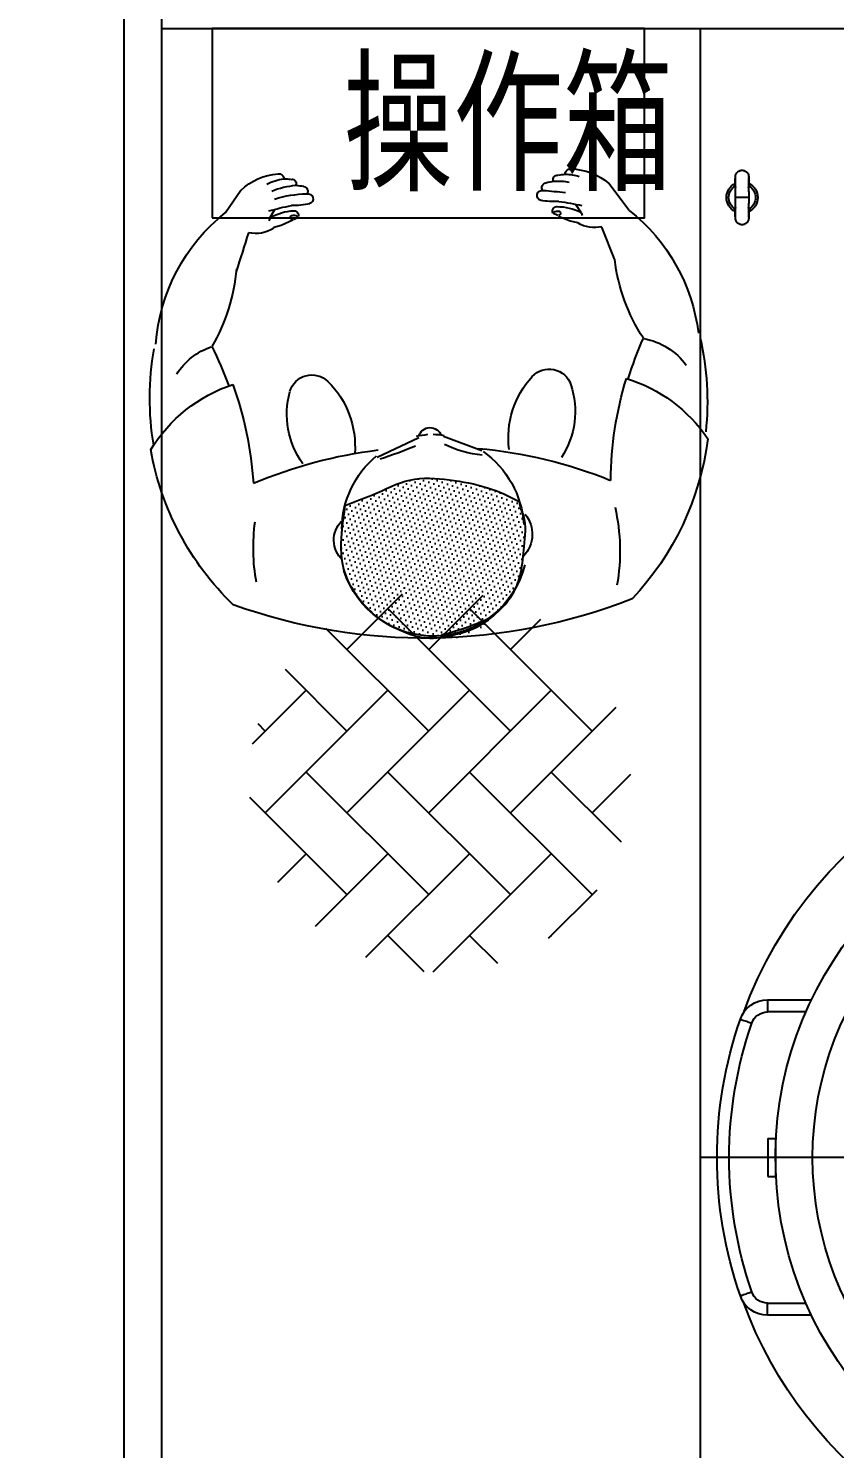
# Model space of a CAD drawing. Header units: millimetres. Extents: x -62354 to 129108, y -71259 to 35407.
# Drawn here: x -27361 to -26298, y 19206 to 21078 of the extents above; entities that cross this region are included whole.
import ezdxf

# ---------------------------------------------------------------- set-up
doc = ezdxf.new("R2010")
doc.units = ezdxf.units.MM
doc.header["$MEASUREMENT"] = 0
doc.layers.add('1st FL Layout xrf$0$CR-Machine', color=7, linetype='Continuous', transparency=0.5)
doc.layers.add('1st FL Layout xrf$0$CR-Sandwich Panel', color=3, linetype='Continuous')
doc.styles.add('1st FL Layout xrf$0$TH_GBDIM', font='', dxfattribs={"width": 0.8})
doc.styles.get('1st FL Layout xrf$0$TH_GBDIM').set_extended_font_data('宋体')

# ---------------------------------------------------------------- blocks, each defined once
blk = doc.blocks.new('1st FL Layout xrf$0$kjdfhkjhwiuer2343434243')
h = blk.add_hatch()
h.set_pattern_fill('AR-HBONE', color=256, scale=0.75, angle=360, style=0)
h.set_pattern_definition([(405, (0, 0), (1e-13, 107.763), [228.6, -76.2]), (495, (53.88, 53.88), (1e-13, 107.763), [228.6, -76.2])])
edge = h.paths.add_edge_path(flags=0)
edge.add_arc((-992.7, 366.6), 251.8, 360, 540)
edge.add_arc((-992.7, 366.6), 251.8, 180, 360)
at = {"color": 253}
blk.add_line((-1489, 2254.5), (-1489, 710), dxfattribs=at)
for p, q in [((-1697, 856.4), (-1697, 798.6)), ((-1681, 798.6), (-1681, 849.1)), ((-1297, 849.1), (-1297, 798.6)), ((-1281, 798.6), (-1281, 856.4)), ((-1514, 799), (-1514, 809.7)), ((-1464, 809), (-1514, 809)), ((-1464, 799), (-1464, 809.7)), ((-1697, 798.6), (-1681, 798.6)), ((-1464, 799), (-1514, 799)), ((-1281, 798.6), (-1297, 798.6)), ((-238.5, 774.1), (-238.2, 774)), ((-238.2, 774), (-236.2, 773.6)), ((-223, 773.7), (-223, 756.1)), ((-209.9, 773.6), (-207.8, 774)), ((-207.8, 774), (-207.4, 774.1)), ((-238.2, 756), (-238.6, 755.9)), ((-236.1, 756.4), (-238.2, 756)), ((-207.8, 756), (-209.8, 756.4)), ((-207.5, 755.9), (-207.8, 756))]:
    blk.add_line(p, q)
for points in [[(-1689, 2150), (-2010, 2150), (-2010, 0), (0, 0), (0, 2150), (-1289, 2150)], [(-1671.4, 762.7), (-1671.4, 762.8), (-1671.3, 763.1), (-1671.1, 763.8), (-1670.7, 764.8), (-1670.3, 766), (-1669.8, 767.5), (-1669.3, 769.1), (-1668.7, 770.7), (-1668.1, 772.3), (-1667.6, 773.8), (-1667.1, 775.2), (-1666.7, 776.3), (-1666.4, 777.1), (-1666.3, 777.7), (-1666.2, 777.8)], [(-1306.6, 762.7), (-1306.6, 762.8), (-1306.7, 763.1), (-1306.9, 763.8), (-1307.3, 764.8), (-1307.7, 766), (-1308.2, 767.5), (-1308.7, 769.1), (-1309.3, 770.7), (-1309.9, 772.3), (-1310.4, 773.8), (-1310.9, 775.2), (-1311.3, 776.3), (-1311.6, 777.1), (-1311.7, 777.7), (-1311.8, 777.8)], [(-2010, 650), (-3607, 650), (-3607, 710), (0, 710)]]:
    blk.add_lwpolyline(points)
for centre, radius, start, end in [((-1489, 1289), 556, 108.9983, 249.956), ((-1489, 1289), 431, 103.4159, 76.584), ((-1489, 1289), 556, 290.044, 9.4376), ((-1659, 798.6), 38, 180, 250.8797), ((-1659, 798.6), 22, 180, 250.8797), ((-1319, 798.6), 22, 289.1203, 0), ((-1319, 798.6), 38, 289.1203, 360), ((-1489, 1289), 541, 250.8797, 289.1203), ((-223, 765), 20.6, 26.3413, 153.6181), ((-223, 765), 20.6, 26.3563, 153.6058), ((-223, 765), 17.7, 30.6659, 149.3341), ((-1489, 1289), 557, 250.8797, 289.1203), ((-223, 765), 20.6, 206.3096, 333.6455), ((-223, 765), 20.6, 206.3264, 333.6321), ((-223, 765), 17.7, 210.6674, 329.3326)]:
    blk.add_arc(centre, radius, start, end)
blk.add_arc((-1489, 1289), 480, 182.9855, 77.9753, dxfattribs=at)
for points, knots in [([(-250.3, 773.7), (-251, 773.7), (-252.5, 773.5), (-254.4, 772.8), (-255.9, 771.7), (-257.3, 770.3), (-258.2, 768.7), (-258.7, 767.3), (-259, 765.8), (-259, 764.2), (-258.6, 762.3), (-257.9, 760.6), (-256.7, 759), (-255, 757.6), (-252.8, 756.5), (-251.1, 756.4), (-250.2, 756.3)], [0, 0, 0, 0, 2.251754, 4.300583, 6.143724, 7.778854, 10.41441, 11.42381, 12.334847, 14.775512, 16.343502, 18.138822, 20.147059, 22.357061, 24.778751, 27.409178, 27.409178, 27.409178, 27.409178]), ([(-238.5, 774.2), (-238.9, 774.2), (-239.7, 774.1), (-241.1, 774.1), (-242.9, 774), (-244.9, 774), (-246.8, 773.9), (-248.4, 773.9), (-249.6, 773.8), (-250.6, 773.7), (-250.7, 773.7), (-250.8, 773.7)], [0, 0, 0, 0, 0.514282, 1.388907, 2.483941, 3.85238, 5.504917, 6.942526, 8.553252, 10.334482, 12.281505, 12.281505, 12.281505, 12.281505]), ([(-223, 773.7), (-224.2, 773.7), (-226.5, 773.7), (-229.8, 773.7), (-232.5, 773.6), (-235.1, 773.6), (-237.3, 773.6), (-239.2, 773.6), (-240.9, 773.6), (-242.7, 773.6), (-244.6, 773.6), (-246.4, 773.6), (-247.8, 773.6), (-249, 773.6), (-249.7, 773.7), (-249.8, 773.7), (-249.8, 773.7)], [0, 0, 0, 0, 2.340969, 4.419961, 6.260528, 7.876934, 9.697411, 11.146512, 12.351147, 13.858155, 15.737216, 17.999033, 19.959189, 22.146096, 24.55213, 26.835471, 26.835471, 26.835471, 26.835471]), ([(-196.2, 773.7), (-196.2, 773.7), (-196.3, 773.7), (-197, 773.6), (-198.2, 773.6), (-199.6, 773.6), (-201.4, 773.6), (-203.3, 773.6), (-205.1, 773.6), (-206.8, 773.6), (-208.7, 773.6), (-210.9, 773.6), (-213.5, 773.6), (-216.2, 773.7), (-219.5, 773.7), (-221.8, 773.7), (-223, 773.7)], [0, 0, 0, 0, 2.283344, 4.689382, 6.876293, 8.836453, 11.098274, 12.977337, 14.484348, 15.688985, 17.138088, 18.958568, 20.574977, 22.415547, 24.494542, 26.83559, 26.83559, 26.83559, 26.83559]), ([(-195.2, 773.7), (-195.3, 773.7), (-195.4, 773.7), (-196.4, 773.8), (-197.6, 773.9), (-199.2, 773.9), (-201.1, 774), (-203.1, 774), (-204.9, 774.1), (-206.3, 774.1), (-207.1, 774.2), (-207.4, 774.2)], [0, 0, 0, 0, 1.94585, 3.726009, 5.335766, 6.772509, 8.424052, 9.791667, 10.886042, 11.760141, 12.265047, 12.265047, 12.265047, 12.265047]), ([(-195.8, 756.3), (-195, 756.3), (-193.6, 756.4), (-191.7, 757.2), (-190.2, 758.2), (-188.7, 759.7), (-187.8, 761.2), (-187.3, 762.7), (-187, 764.1), (-187, 765.8), (-187.4, 767.7), (-188.1, 769.3), (-189.2, 770.9), (-190.9, 772.4), (-193.1, 773.5), (-194.8, 773.6), (-195.7, 773.7)], [0, 0, 0, 0, 2.250462, 4.301569, 6.149405, 7.793113, 10.468634, 11.496882, 12.417344, 14.85499, 16.402819, 18.169821, 20.155542, 22.358952, 24.777752, 27.409825, 27.409825, 27.409825, 27.409825]), ([(-250.7, 756.3), (-250.6, 756.3), (-250.4, 756.3), (-249.2, 756.2), (-247.7, 756.1), (-245.8, 756), (-243.5, 756), (-241.2, 755.9), (-239.6, 755.9), (-238.7, 755.8), (-238.6, 755.8)], [0, 0, 0, 0, 2.18169, 4.167592, 5.949332, 7.523711, 9.314794, 10.776209, 11.922676, 12.171618, 12.171618, 12.171618, 12.171618]), ([(-249.7, 756.3), (-249.7, 756.3), (-249.7, 756.4), (-248.9, 756.4), (-247.8, 756.4), (-246.4, 756.4), (-244.6, 756.4), (-242.7, 756.4), (-241, 756.4), (-239.3, 756.4), (-237.3, 756.4), (-235.1, 756.4), (-232.5, 756.4), (-229.8, 756.3), (-226.5, 756.3), (-224.2, 756.3), (-223, 756.3)], [0, 0, 0, 0, 2.166499, 4.574302, 6.762483, 8.723758, 10.987023, 12.867765, 14.376839, 15.582555, 17.031959, 18.853449, 20.471166, 22.31349, 24.394795, 26.738734, 26.738734, 26.738734, 26.738734]), ([(-223, 756.3), (-221.8, 756.3), (-219.5, 756.3), (-216.2, 756.3), (-213.5, 756.4), (-210.9, 756.4), (-208.7, 756.4), (-206.7, 756.4), (-205, 756.4), (-203.3, 756.4), (-201.4, 756.4), (-199.6, 756.4), (-198.2, 756.4), (-197.1, 756.4), (-196.3, 756.4), (-196.3, 756.3), (-196.3, 756.3)], [0, 0, 0, 0, 2.344019, 4.425328, 6.267654, 7.885375, 9.706868, 11.156212, 12.361989, 13.871065, 15.751811, 18.01508, 19.976358, 22.164543, 24.57235, 26.738853, 26.738853, 26.738853, 26.738853]), ([(-207.5, 755.8), (-207.3, 755.8), (-206.4, 755.9), (-204.8, 755.9), (-202.5, 756), (-200.2, 756), (-198.3, 756.1), (-196.8, 756.2), (-195.6, 756.3), (-195.4, 756.3), (-195.3, 756.3)], [0, 0, 0, 0, 0.257851, 1.405031, 2.867358, 4.659556, 6.234916, 8.017766, 10.004905, 12.187955, 12.187955, 12.187955, 12.187955])]:
    blk.add_open_spline(points, degree=3, knots=knots)
blk = doc.blocks.new('1st FL Layout xrf$0$OMINO_PIANTA')
at = {"ltscale": 0.1}
h = blk.add_hatch(dxfattribs=at)
h.set_pattern_fill('DOTS', color=256, scale=4, angle=270, style=0)
h.set_pattern_definition([(270, (0, 0), (6.35, -3.175), [0, -6.35])])
edge = h.paths.add_edge_path(flags=0)
edge.add_spline(control_points=[(134.6, -32), (169.8, 77.5), (63.3, 120.7)], knot_values=[0, 0, 0, 190.360397, 190.360397, 190.360397], weights=[1, 1, 1], degree=2, periodic=0)
edge.add_spline(control_points=[(63.3, 120.7), (55.2, 123.7), (35.4, 129.8), (1.3, 129.5), (-41.8, 119.7), (-75, 89), (-92.2, 64.4), (-99.9, 54.9)], knot_values=[0, 0, 0, 0, 25.563452, 62.296589, 101.523363, 155.860836, 192.616387, 192.616387, 192.616387, 192.616387], weights=[1, 1, 1, 1, 1, 1, 1, 1], degree=3, periodic=0)
edge.add_spline(control_points=[(-99.9, 54.9), (-95, 42.9), (-81.2, 15.6), (-68.1, -32), (-27.6, -67.5), (13.2, -96), (44, -107.9), (58.8, -112.1)], knot_values=[0, 0, 0, 0, 38.930036, 92.289084, 144.234711, 195.745034, 242.198068, 242.198068, 242.198068, 242.198068], weights=[1, 1, 1, 1, 1, 1, 1, 1], degree=3, periodic=0)
edge.add_spline(control_points=[(58.8, -112.1), (63.4, -107.6), (83.9, -102), (103.4, -75.6), (123.7, -52.8), (132.3, -37.4), (134.6, -32)], knot_values=[0, 0, 0, 0, 19.546917, 60.0957, 94.721341, 112.45261, 112.45261, 112.45261, 112.45261], weights=[1, 1, 1, 1, 1, 1, 1], degree=3, periodic=0)
for p, q in [((-115.5, -20.2), (-95.2, -77.5)), ((-485.1, -105), (-491.8, -140.1)), ((-24.1, -124.1), (-73, -101.3)), ((-438.7, -140.8), (-442.3, -153.8)), ((-438.5, -141), (-437, -137.9)), ((-421.3, -145.2), (-426.1, -136.4)), ((-415.6, -161), (-421.3, -145.2)), ((-415.7, -162.1), (-413.6, -168.9)), ((-174.3, -413.7), (-181, -411.2)), ((-173.1, -413.7), (-157.7, -420.3)), ((-157.7, -420.3), (-149.2, -425.6)), ((-80, -425.9), (-122.4, -444.3)), ((-154.4, -437.9), (-167.6, -440.8)), ((-154.5, -437.8), (-151.4, -436.4)), ((-112.6, -485.2), (-156.8, -491))]:
    blk.add_line(p, q, dxfattribs=at)
for centre, radius, start, end in [((-361.9, -126.7), 108.7, 202.4675, 219.865), ((-321.1, -96.2), 147.5, 207.1879, 223.862), ((-402.7, -145.9), 75, 198.8375, 216.8207), ((339, 220.1), 846.6, 229.4623, 231.4478), ((-163.4, -404.5), 59.5, 219.1788, 238.1829), ((-169.6, -424.7), 49.8, 223.3387, 244.6648)]:
    blk.add_arc(centre, radius, start, end)
for centre, major_axis, ratio, start_param, end_param in [((-118.1, -125.5), (266.8, 266.8), 1, 0.7649, 1.389614), ((-433.2, -423.3), (529.1, 529.1), 1, 5.904306, 6.622395), ((39.6, -6.5), (-185.6, 185.6), 1, 6.104588, 6.410079), ((-115.7, -129.8), (266.8, 266.8), 1, 1.401912, 1.73981), ((-137.5, 136.8), (141.9, 141.9), 1, 2.113771, 2.815817), ((16.7, 6), (87.6, 87.6), 1, 4.950973, 7.544675), ((-516, 477.1), (-334.5, 334.5), 1, 2.789258, 3.071649), ((367.9, 350), (436.9, 436.9), 1, 2.737437, 3.014239), ((-53.1, 72.4), (24.8, 24.8), 1, 0.734036, 2.348141), ((-242.4, -78.1), (172.7, 172.7), 1, 1.638381, 2.466633), ((-296.3, 70.5), (60.1, 60.1), 1, 2.117073, 2.814494), ((9.1, -9.6), (89.5, 89.5), 1, 1.574238, 2.44407), ((-153.6, -78.2), (219.7, 219.7), 1, 5.820071, 6.048986), ((-518.1, 482.2), (-334.5, 334.5), 1, 2.669069, 2.788589), ((-160.8, -54.5), (78.8, 78.8), 1, 0.938117, 1.836849), ((-605.6, 93.9), (170.6, 170.6), 1, 4.789431, 5.23843), ((-231.5, -14.1), (21.3, 21.3), 1, 1.836849, 3.915523), ((-230.4, 75.9), (84.9, 84.9), 1, 3.915523, 4.785703), ((-774.9, -349), (523.9, 523.9), 1, 5.889317, 5.956628), ((-2483.3, 988.6), (1636.6, 1636.6), 1, 5.004304, 5.027438), ((71.7, -64.3), (29.4, 29.4), 1, 4.01433, 5.472751), ((-82.8, -86.2), (11, 11), 1, 1.852363, 4.371407), ((9.1, -9.6), (-89.5, 89.5), 1, 1.341495, 1.462073), ((-468.4, -144.3), (30.7, 30.7), 1, 5.692836, 6.498216), ((0, 0), (-89.5, 89.5), 1, 1.620104, 1.734642), ((-116.9, -241.6), (110, 110), 1, 0.109128, 0.44229), ((0, 0), (89.5, 89.5), 1, 3.748968, 4.649532), ((367.9, 350), (436.9, 436.9), 1, 3.227997, 3.519589), ((13.3, 26.1), (185.6, 185.6), 1, 4.485286, 4.880077), ((-123, -114.5), (266.8, 266.8), 1, 4.83389, 5.463514), ((-415.9, -139.9), (53.6, 53.6), 1, 2.358129, 3.079875), ((-175.7, -0.8), (217.6, 217.6), 1, 2.851394, 2.951302), ((-369.8, -122.8), (50.9, 50.9), 1, 2.6316, 3.084617), ((-418.2, -163.4), (2.13, 2.13), 1, 0.008393, 3.260452), ((-413.3, -159.7), (6.46, 6.46), 1, 3.105164, 3.873999), ((73, -246.1), (84.9, 84.9), 1, 1.438067, 2.308246), ((-508.2, -252.2), (-78.3, 78.3), 1, 4.49861, 4.71805), ((-419.2, -166.7), (4.18, 4.18), 1, 2.8495, 5.086245), ((-467.3, -186.5), (-4.58, 4.58), 1, 1.402196, 3.164967), ((-411.8, -139.1), (-51.4, 51.4), 1, 1.578453, 1.704531), ((-450.8, -194.4), (-3.82, 3.82), 1, 1.367751, 3.543205), ((-387.7, -129.9), (-62.2, 62.2), 1, 1.642408, 1.758662), ((-433.4, -197), (4.76, 4.76), 1, 3.329459, 5.196776), ((-421.6, -194.9), (4.87, 4.87), 1, 2.901779, 6.001703), ((-53, -168.9), (78.8, 78.8), 1, 4.386921, 5.285652), ((458.7, -550.9), (334.5, 334.5), 1, 1.573933, 1.862609), ((-16.9, -241.8), (21.3, 21.3), 1, 2.308246, 4.386921), ((460.9, -552.1), (-334.5, 334.5), 1, 0.291772, 0.413108), ((136.8, -149.8), (141.9, 141.9), 1, 3.435403, 4.114082), ((-126.9, -113.3), (266.8, 266.8), 1, 4.48396, 4.814631), ((68.1, -616.4), (170.6, 170.6), 1, 0.98534, 1.447522), ((71.9, -307.2), (62.8, 62.8), 1, 3.314607, 4.079785), ((-207.3, -417.6), (-4.87, 4.87), 1, 4.934456, 8.034379), ((-269.7, -500.7), (-78.3, 78.3), 1, 4.647313, 4.866752), ((-179, -416.9), (-4.18, 4.18), 1, 5.849914, 8.086659), ((-171.7, -411.4), (-6.46, 6.46), 1, 0.778975, 1.54781), ((-210.2, -429.3), (4.76, 4.76), 1, 1.026994, 2.894311), ((-112.8, -342.4), (89.8, 89.8), 0.999999, 3.046453, 3.046748), ((1, -183.7), (217.6, 217.6), 1, 3.272468, 3.372376), ((-132.3, -370.2), (-50.9, 50.9), 1, 1.568356, 2.021373), ((-175.7, -416.1), (-2.13, 2.13), 1, 1.392521, 4.644581), ((-159.6, -467.3), (-30.7, 30.7), 1, 4.48017, 5.243323), ((-140.4, -387.7), (-62.2, 62.2), 1, 1.323515, 1.452568), ((-208.7, -446.8), (3.82, 3.82), 1, 1.109768, 3.285223), ((-82.8, -242.8), (172.7, 172.7), 1, 3.804825, 4.585389), ((-151.1, -411.1), (-51.4, 51.4), 1, 1.377646, 1.502791), ((-201.7, -463.7), (-4.58, 4.58), 1, 6.200396, 7.963166), ((-152.1, -415.3), (53.6, 53.6), 1, 3.143894, 3.865641)]:
    blk.add_ellipse(centre, major_axis=major_axis, ratio=ratio, start_param=start_param, end_param=end_param, dxfattribs=at)
for points, knots in [([(-99.9, 54.9), (-92.2, 64.4), (-75, 89), (-41.8, 119.7), (1.3, 129.5), (37.3, 129.8), (69.9, 118.8), (102.4, 103.7), (122.7, 73.7), (138.8, 42.9), (142.5, 9.9), (140.4, -21.6), (125.9, -50.4), (103.4, -75.6), (83.9, -102), (63.4, -107.6), (58.8, -112.1)], [0, 0, 0, 0, 36.72354, 91.01369, 130.2063, 166.907445, 197.80322, 233.558187, 271.910839, 303.937856, 337.405744, 370.138553, 397.662612, 432.226538, 472.70305, 492.215127, 492.215127, 492.215127, 492.215127]), ([(-99.9, 54.9), (-95, 42.9), (-81.2, 15.6), (-68.1, -32), (-27.6, -67.5), (13.2, -96), (44, -107.9), (58.8, -112.1)], [0, 0, 0, 0, 38.904776, 92.229201, 144.141122, 195.618022, 242.040914, 242.040914, 242.040914, 242.040914])]:
    blk.add_open_spline(points, degree=3, knots=knots, dxfattribs=at)
blk = doc.blocks.new('1st FL Layout xrf$0$A$C5A594DFE')
blk.add_lwpolyline([(0, 0), (570, 0), (570, 250), (0, 250)], close=True)
at = {"style": '1st FL Layout xrf$0$TH_GBDIM', "width": 0.708}
blk.add_text('操作箱', height=150, dxfattribs=at).set_placement((173.1, 51.9))
blk = doc.blocks.new('*U133')
blk.add_lwpolyline([(-44966.2, 12752.3), (-36507.7, 12752.3), (-36507.7, 12802.3), (-44966.2, 12802.3)], close=True)
blk = doc.blocks.new('1st FL Layout xrf')
at = {"layer": '1st FL Layout xrf$0$CR-Machine', "xscale": -1}
for name, p, rotation in [('1st FL Layout xrf$0$OMINO_PIANTA', (-26834.2, 20417), 134.7165777722527), ('1st FL Layout xrf$0$kjdfhkjhwiuer2343434243', (-27184.9, 21078.5), 270)]:
    blk.add_blockref(name, p, dxfattribs=dict(at, rotation=rotation))
at = {"layer": '1st FL Layout xrf$0$CR-Machine'}
blk.add_blockref('1st FL Layout xrf$0$A$C5A594DFE', (-27118.7, 20828.5), dxfattribs=at)
at = {"layer": '1st FL Layout xrf$0$CR-Sandwich Panel', "rotation": 270}
blk.add_blockref('*U133', (-39987.1, -20552.7), dxfattribs=at)

msp = doc.modelspace()

# ---------------------------------------------------------------- block references
msp.add_blockref('1st FL Layout xrf', (0, 0))

doc.saveas('drawing.dxf')
